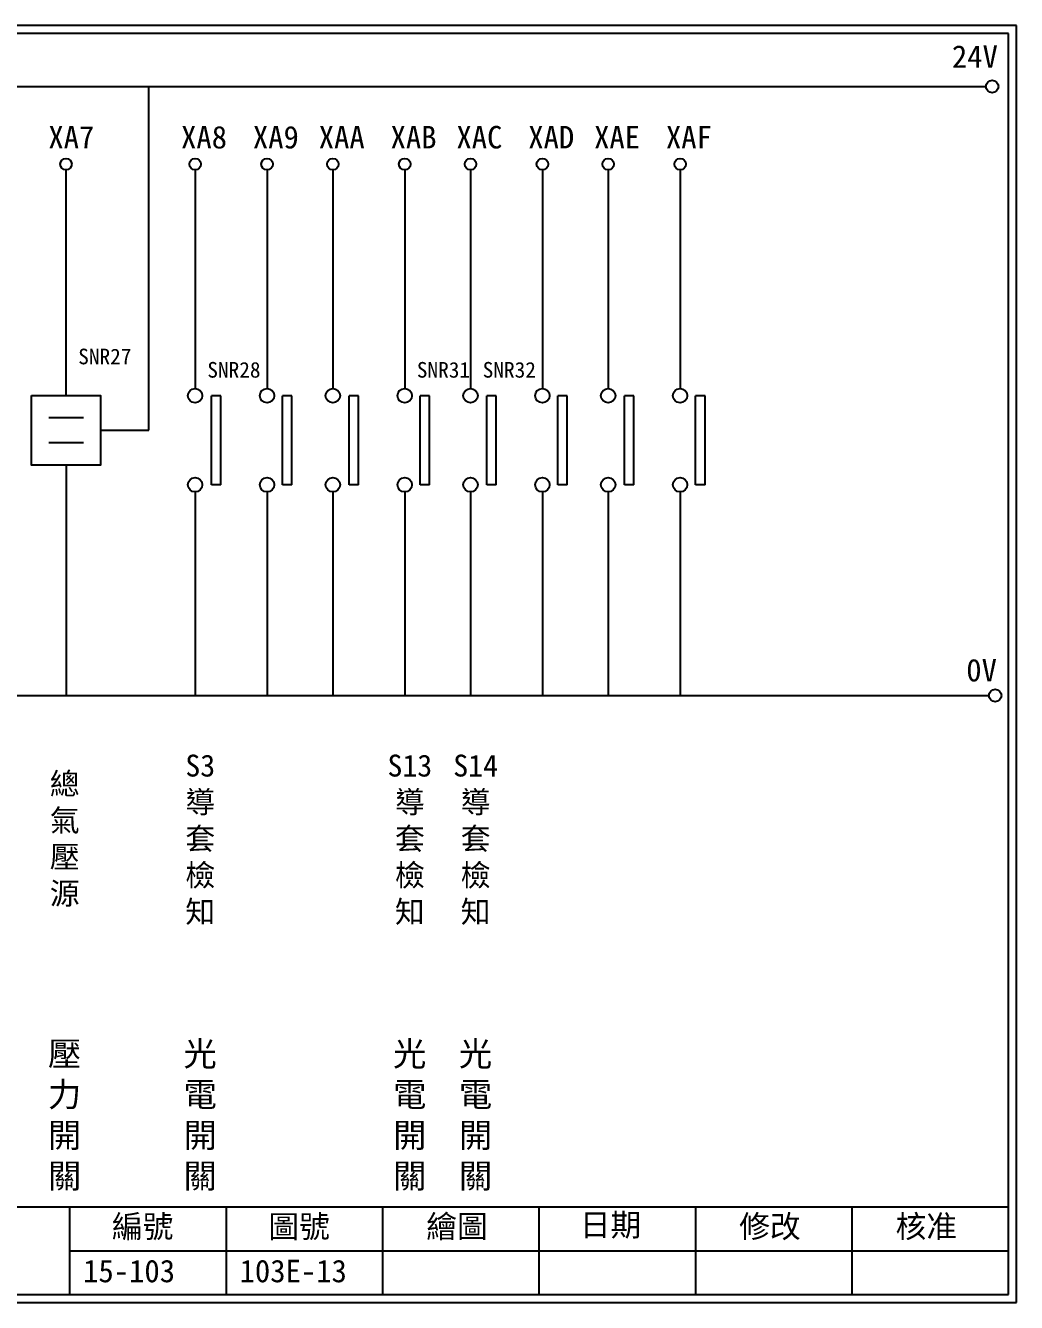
# Model space of a CAD drawing. Extents: x 275 to 562, y 265 to 469.
# Drawn here: x 403.6 to 561.9, y 264.9 to 468.9 of the extents above; entities that cross this region are included whole.
import ezdxf

# ---------------------------------------------------------------- set-up
doc = ezdxf.new("R2010")
doc.units = 0
doc.layers.get('0').update_dxf_attribs({"linetype": 'CONTINUOUS'})
doc.layers.add('圖框層', color=7, linetype='CONTINUOUS')
doc.layers.add('標尺寸層', color=3, linetype='CONTINUOUS')
doc.styles.add('CNS', font='romanc.shx', dxfattribs={"bigfont": 'chineset.shx'})
doc.styles.add('STSL', font='kaiu.ttf')

msp = doc.modelspace()

# ---------------------------------------------------------------- linework, layer by layer
for p, q in [((423.25, 404.26), (423.25, 459.17)), ((410.03, 409.84), (410.03, 445.86)), ((434.77, 409.78), (433.27, 409.78)), ((446.13, 409.78), (444.62, 409.78)), ((456.77, 409.78), (455.27, 409.78)), ((468.13, 409.78), (466.62, 409.78)), ((478.77, 409.78), (477.27, 409.78)), ((490.13, 409.78), (488.62, 409.78)), ((500.77, 409.78), (499.27, 409.78)), ((512.13, 409.78), (510.62, 409.78)), ((415.54, 404.26), (423.25, 404.26)), ((410.03, 398.68), (410.03, 361.9)), ((434.77, 395.55), (433.27, 395.55)), ((446.13, 395.55), (444.62, 395.55)), ((456.77, 395.55), (455.27, 395.55)), ((468.13, 395.55), (466.62, 395.55)), ((478.77, 395.55), (477.27, 395.55)), ((490.13, 395.55), (488.62, 395.55)), ((500.77, 395.55), (499.27, 395.55)), ((512.13, 395.55), (510.62, 395.55))]:
    msp.add_line(p, q)
msp.add_lwpolyline([(404.51, 409.84), (415.54, 409.84), (415.54, 398.68), (404.51, 398.68)], close=True)
for centre in [(558.02, 459.17), (558.5, 361.9)]:
    msp.add_circle(centre, 1)
at = {"layer": '圖框層', "color": 7}
for p, q in [((561.9, 468.91), (274.9, 468.91)), ((560.65, 467.66), (276.15, 467.66)), ((560.65, 266.2), (560.65, 467.66)), ((561.9, 264.95), (561.9, 468.91)), ((276.15, 280.2), (560.65, 280.2)), ((410.65, 266.2), (410.65, 280.2)), ((435.65, 266.2), (435.65, 280.2)), ((460.65, 266.2), (460.65, 280.2)), ((485.65, 266.2), (485.65, 280.2)), ((510.65, 266.2), (510.65, 280.2)), ((535.65, 266.2), (535.65, 280.2)), ((410.65, 273.2), (560.65, 273.2)), ((276.15, 266.2), (560.65, 266.2)), ((274.9, 264.95), (561.9, 264.95))]:
    msp.add_line(p, q, dxfattribs=at)
at = {"layer": '標尺寸層', "color": 7}
for p, q in [((279.42, 459.17), (557.02, 459.17)), ((430.66, 445.86), (430.66, 410.94)), ((442.15, 445.86), (442.15, 410.94)), ((452.66, 445.86), (452.66, 410.94)), ((464.15, 445.86), (464.15, 410.94)), ((474.66, 445.86), (474.66, 410.94)), ((486.15, 445.86), (486.15, 410.94)), ((496.66, 445.86), (496.66, 410.94)), ((508.15, 445.86), (508.15, 410.94)), ((433.27, 395.55), (433.27, 409.78)), ((434.77, 395.55), (434.77, 409.78)), ((444.62, 395.55), (444.62, 409.78)), ((446.13, 395.55), (446.13, 409.78)), ((455.27, 395.55), (455.27, 409.78)), ((456.77, 395.55), (456.77, 409.78)), ((466.62, 395.55), (466.62, 409.78)), ((468.13, 395.55), (468.13, 409.78)), ((477.27, 395.55), (477.27, 409.78)), ((478.77, 395.55), (478.77, 409.78)), ((488.62, 395.55), (488.62, 409.78)), ((490.13, 395.55), (490.13, 409.78)), ((499.27, 395.55), (499.27, 409.78)), ((500.77, 395.55), (500.77, 409.78)), ((510.62, 395.55), (510.62, 409.78)), ((512.13, 395.55), (512.13, 409.78)), ((407.27, 406.29), (412.83, 406.29)), ((407.27, 402.32), (412.83, 402.32)), ((430.66, 394.41), (430.66, 361.9)), ((442.15, 394.41), (442.15, 361.9)), ((452.66, 394.41), (452.66, 361.9)), ((464.15, 394.41), (464.15, 361.9)), ((474.66, 394.41), (474.66, 361.9)), ((486.15, 394.41), (486.15, 361.9)), ((496.66, 394.41), (496.66, 361.9)), ((508.15, 394.41), (508.15, 361.9)), ((279.42, 361.9), (557.5, 361.9))]:
    msp.add_line(p, q, dxfattribs=at)
for centre, radius in [((410.03, 446.78), 0.92), ((430.66, 446.78), 0.92), ((442.15, 446.78), 0.92), ((452.66, 446.78), 0.92), ((464.15, 446.78), 0.92), ((474.66, 446.78), 0.92), ((486.15, 446.78), 0.92), ((496.66, 446.78), 0.92), ((508.15, 446.78), 0.92), ((430.66, 409.79), 1.15), ((442.15, 409.79), 1.15), ((452.66, 409.79), 1.15), ((464.15, 409.79), 1.15), ((474.66, 409.79), 1.15), ((486.15, 409.79), 1.15), ((496.66, 409.79), 1.15), ((508.15, 409.79), 1.15), ((430.66, 395.56), 1.15), ((442.15, 395.56), 1.15), ((452.66, 395.56), 1.15), ((464.15, 395.56), 1.15), ((474.66, 395.56), 1.15), ((486.15, 395.56), 1.15), ((496.66, 395.56), 1.15), ((508.15, 395.56), 1.15)]:
    msp.add_circle(centre, radius, dxfattribs=at)

# ---------------------------------------------------------------- texts
at = {"layer": '圖框層', "color": 4, "style": 'STSL'}
for s, height, p in [('24V', 3.6, (551.58, 462.16)), ('XA7', 3.6, (407.21, 449.28)), ('XA8', 3.6, (428.41, 449.28)), ('XA9', 3.6, (439.89, 449.28)), ('XAA', 3.6, (450.41, 449.28)), ('XAB', 3.6, (461.89, 449.28)), ('XAC', 3.6, (472.41, 449.28)), ('XAD', 3.6, (483.89, 449.28)), ('XAE', 3.6, (494.41, 449.28)), ('XAF', 3.6, (505.89, 449.28)), ('SNR27', 2.5, (411.98, 414.8)), ('SNR28', 2.5, (432.61, 412.67)), ('SNR31', 2.5, (466.09, 412.67)), ('SNR32', 2.5, (476.61, 412.67)), ('0V', 3.6, (553.88, 364.15)), ('繪圖', 3.6, (467.59, 275.29)), ('日期', 3.6, (492.12, 275.53)), ('編號', 3.6, (417.36, 275.28)), ('圖號', 3.6, (442.36, 275.28)), ('修改', 3.6, (517.59, 275.29)), ('核准', 3.6, (542.59, 275.29)), ('15-103', 3.6, (412.76, 268.17)), ('103E-13', 3.6, (437.76, 268.17))]:
    msp.add_text(s, height=height, dxfattribs=at).set_placement(p)
at = {"layer": '標尺寸層', "color": 7, "width": 4.9608, "attachment_point": 5, "style": 'CNS'}
for s, insert, char_height in [('{\\fDFKai-SB|b0|i0|c136|p65;S3導套檢知}', (431.48, 338.85), 3.5), ('{\\fDFKai-SB|b0|i0|c136|p65;S13導套檢知}', (464.97, 338.85), 3.5), ('{\\fDFKai-SB|b0|i0|c136|p65;S14導套檢知}', (475.48, 338.85), 3.5), ('{\\fDFKai-SB|b0|i0|c136|p65;總氣壓源}', (409.82, 338.85), 3.5), ('{\\fDFKai-SB|b0|i0|c136|p65;壓力\\P開關}', (409.81, 294.7), 3.9), ('{\\fDFKai-SB|b0|i0|c136|p65;光電\\P開關}', (431.47, 294.7), 3.9), ('{\\fDFKai-SB|b0|i0|c136|p65;光電\\P開關}', (464.95, 294.7), 3.9), ('{\\fDFKai-SB|b0|i0|c136|p65;光電\\P開關}', (475.47, 294.7), 3.9)]:
    msp.add_mtext(s, dxfattribs=dict(at, insert=insert, char_height=char_height))

doc.saveas('drawing.dxf')
